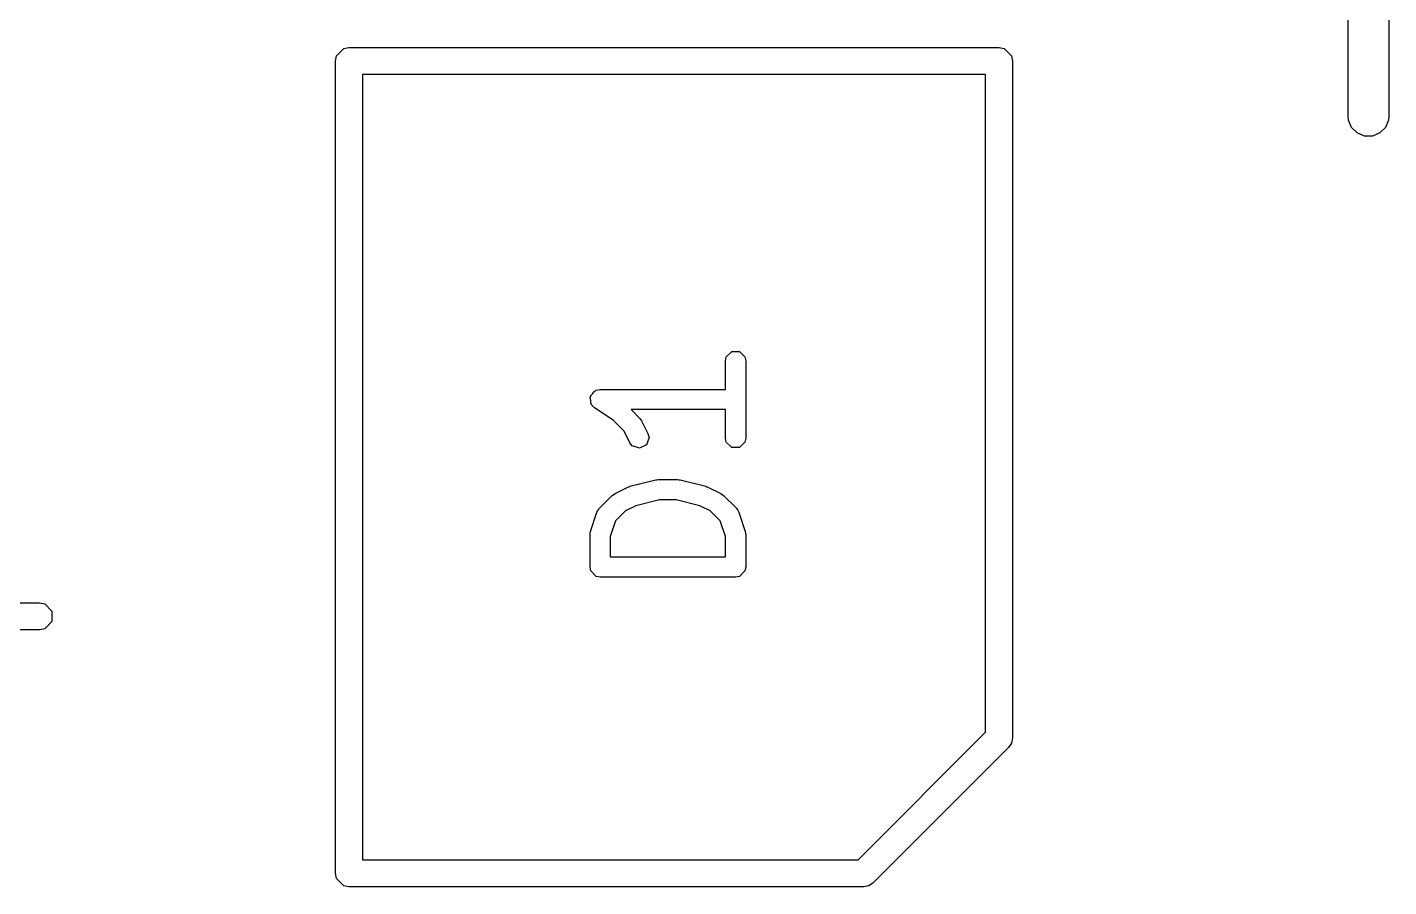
# Model space of a CAD drawing. Extents: x 2.08 to 4.63, y -4.92 to -2.81.
# Drawn here: x 2.5276 to 2.7255, y -3.6123 to -3.4873 of the extents above; entities that cross this region are included whole.
import ezdxf

# ---------------------------------------------------------------- set-up
doc = ezdxf.new("R2010")
doc.units = 0
doc.header["$MEASUREMENT"] = 0
doc.layers.add('BLACK', color=7, linetype='CONTINUOUS')

msp = doc.modelspace()

# ---------------------------------------------------------------- linework, layer by layer
at = {"layer": 'BLACK', "linetype": 'CONTINUOUS'}
for p, q in [((2.72549, -3.46377), (2.72549, -3.50019)), ((2.71958, -3.50019), (2.71958, -3.47293)), ((2.57254, -3.49144), (2.57361, -3.49037)), ((2.57361, -3.49037), (2.57436, -3.49022)), ((2.57436, -3.49022), (2.66885, -3.49022)), ((2.66885, -3.49022), (2.6696, -3.49037)), ((2.6696, -3.49037), (2.67067, -3.49144)), ((2.57239, -3.49219), (2.57254, -3.49144)), ((2.57239, -3.6103), (2.57239, -3.49219)), ((2.67067, -3.49144), (2.67082, -3.49219)), ((2.67082, -3.49219), (2.67082, -3.59061)), ((2.57633, -3.49416), (2.57633, -3.60833)), ((2.66688, -3.49416), (2.57633, -3.49416)), ((2.66688, -3.5898), (2.66688, -3.49416)), ((2.71964, -3.50077), (2.71958, -3.50019)), ((2.72549, -3.50019), (2.72543, -3.50077)), ((2.72008, -3.50183), (2.71964, -3.50077)), ((2.72089, -3.50264), (2.72008, -3.50183)), ((2.72499, -3.50183), (2.72418, -3.50264)), ((2.72543, -3.50077), (2.72499, -3.50183)), ((2.72196, -3.50309), (2.72089, -3.50264)), ((2.72311, -3.50309), (2.72196, -3.50309)), ((2.72418, -3.50264), (2.72311, -3.50309)), ((2.62908, -3.53578), (2.6292, -3.53521)), ((2.62908, -3.53993), (2.62908, -3.53578)), ((2.6292, -3.53521), (2.62999, -3.53441)), ((2.62999, -3.53441), (2.63112, -3.53441)), ((2.63112, -3.53441), (2.63192, -3.53521)), ((2.63192, -3.53521), (2.63204, -3.53578)), ((2.63204, -3.53578), (2.63204, -3.54703)), ((2.61005, -3.54017), (2.6102, -3.54014)), ((2.6102, -3.54014), (2.61031, -3.54004)), ((2.61031, -3.54004), (2.61087, -3.53993)), ((2.61087, -3.53993), (2.62908, -3.53993)), ((2.60943, -3.54112), (2.60951, -3.54099)), ((2.60951, -3.54154), (2.60943, -3.54112)), ((2.60951, -3.54084), (2.60981, -3.54053)), ((2.60951, -3.54099), (2.60951, -3.54084)), ((2.60951, -3.54197), (2.60951, -3.54154)), ((2.60962, -3.54207), (2.60951, -3.54197)), ((2.60965, -3.54222), (2.60962, -3.54207)), ((2.60981, -3.54053), (2.61005, -3.54017)), ((2.61006, -3.54263), (2.60965, -3.54222)), ((2.61275, -3.54442), (2.61006, -3.54263)), ((2.62908, -3.54288), (2.61538, -3.54288)), ((2.61538, -3.54288), (2.61661, -3.54411)), ((2.61661, -3.54411), (2.61674, -3.5443)), ((2.62908, -3.54703), (2.62908, -3.54288)), ((2.61435, -3.54603), (2.61275, -3.54442)), ((2.61518, -3.54769), (2.61435, -3.54603)), ((2.61674, -3.5443), (2.61688, -3.54449)), ((2.61688, -3.54449), (2.61782, -3.54637)), ((2.61553, -3.54814), (2.61518, -3.54769)), ((2.61761, -3.54799), (2.6166, -3.5485)), ((2.61797, -3.54692), (2.61761, -3.54799)), ((2.61782, -3.54637), (2.61797, -3.54692)), ((2.6292, -3.54759), (2.62908, -3.54703)), ((2.62999, -3.54839), (2.6292, -3.54759)), ((2.63192, -3.54759), (2.63112, -3.54839)), ((2.63204, -3.54703), (2.63192, -3.54759)), ((2.6166, -3.5485), (2.61553, -3.54814)), ((2.63112, -3.54839), (2.62999, -3.54839)), ((2.6152, -3.55403), (2.61895, -3.55309)), ((2.61895, -3.55309), (2.61913, -3.55308)), ((2.61913, -3.55308), (2.61931, -3.55305)), ((2.61931, -3.55305), (2.62212, -3.55305)), ((2.62212, -3.55305), (2.6223, -3.55308)), ((2.6223, -3.55308), (2.62248, -3.55309)), ((2.62248, -3.55309), (2.62623, -3.55403)), ((2.61077, -3.55723), (2.61264, -3.55536)), ((2.61264, -3.55536), (2.61284, -3.55522)), ((2.61284, -3.55522), (2.61303, -3.55508)), ((2.61303, -3.55508), (2.6149, -3.55414)), ((2.6149, -3.55414), (2.61506, -3.5541)), ((2.61506, -3.5541), (2.6152, -3.55403)), ((2.62623, -3.55403), (2.62638, -3.5541)), ((2.62638, -3.5541), (2.62653, -3.55414)), ((2.62653, -3.55414), (2.62841, -3.55508)), ((2.62841, -3.55508), (2.62859, -3.55522)), ((2.62859, -3.55522), (2.62879, -3.55536)), ((2.62879, -3.55536), (2.63067, -3.55723)), ((2.60947, -3.56062), (2.61041, -3.55781)), ((2.61041, -3.55781), (2.61045, -3.55774)), ((2.61045, -3.55771), (2.61058, -3.55751)), ((2.61045, -3.55774), (2.61045, -3.55771)), ((2.61058, -3.55751), (2.6107, -3.55731)), ((2.6107, -3.55731), (2.61073, -3.55729)), ((2.61073, -3.55729), (2.61077, -3.55723)), ((2.61456, -3.55761), (2.6131, -3.55907)), ((2.61608, -3.55686), (2.61456, -3.55761)), ((2.61949, -3.556), (2.61608, -3.55686)), ((2.62194, -3.556), (2.61949, -3.556)), ((2.62536, -3.55686), (2.62194, -3.556)), ((2.62687, -3.55761), (2.62536, -3.55686)), ((2.62833, -3.55907), (2.62687, -3.55761)), ((2.63067, -3.55723), (2.63071, -3.55729)), ((2.63071, -3.55729), (2.63074, -3.55731)), ((2.63074, -3.55731), (2.63086, -3.55751)), ((2.63086, -3.55751), (2.63099, -3.55771)), ((2.63099, -3.55771), (2.63099, -3.55774)), ((2.63099, -3.55774), (2.63102, -3.55781)), ((2.63102, -3.55781), (2.63196, -3.56062)), ((2.6131, -3.55907), (2.61235, -3.56133)), ((2.62908, -3.56133), (2.62833, -3.55907)), ((2.6094, -3.56109), (2.60944, -3.56085)), ((2.6094, -3.56577), (2.6094, -3.56109)), ((2.60944, -3.56085), (2.60947, -3.56062)), ((2.61235, -3.56133), (2.61235, -3.5643)), ((2.62908, -3.5643), (2.62908, -3.56133)), ((2.63196, -3.56062), (2.63199, -3.56085)), ((2.63199, -3.56085), (2.63204, -3.56109)), ((2.63204, -3.56109), (2.63204, -3.56577)), ((2.60951, -3.56634), (2.6094, -3.56577)), ((2.61235, -3.5643), (2.62908, -3.5643)), ((2.63204, -3.56577), (2.63192, -3.56634)), ((2.61031, -3.56714), (2.60951, -3.56634)), ((2.61087, -3.56725), (2.61031, -3.56714)), ((2.63056, -3.56725), (2.61087, -3.56725)), ((2.63112, -3.56714), (2.63056, -3.56725)), ((2.63192, -3.56634), (2.63112, -3.56714)), ((2.52057, -3.57098), (2.52938, -3.57098)), ((2.52938, -3.57098), (2.53014, -3.57113)), ((2.53014, -3.57113), (2.5312, -3.57219)), ((2.5312, -3.5737), (2.53014, -3.57476)), ((2.5312, -3.57219), (2.5312, -3.5737)), ((2.52938, -3.57491), (2.49789, -3.57491)), ((2.53014, -3.57476), (2.52938, -3.57491)), ((2.64835, -3.60833), (2.66688, -3.5898)), ((2.67067, -3.59137), (2.67024, -3.59201)), ((2.67082, -3.59061), (2.67067, -3.59137)), ((2.67024, -3.59201), (2.65056, -3.61169)), ((2.57633, -3.60833), (2.64835, -3.60833)), ((2.57254, -3.61105), (2.57239, -3.6103)), ((2.57361, -3.61212), (2.57254, -3.61105)), ((2.57436, -3.61227), (2.57361, -3.61212)), ((2.64917, -3.61227), (2.57436, -3.61227)), ((2.64992, -3.61212), (2.64917, -3.61227)), ((2.65056, -3.61169), (2.64992, -3.61212))]:
    msp.add_line(p, q, dxfattribs=at)

doc.saveas('drawing.dxf')
